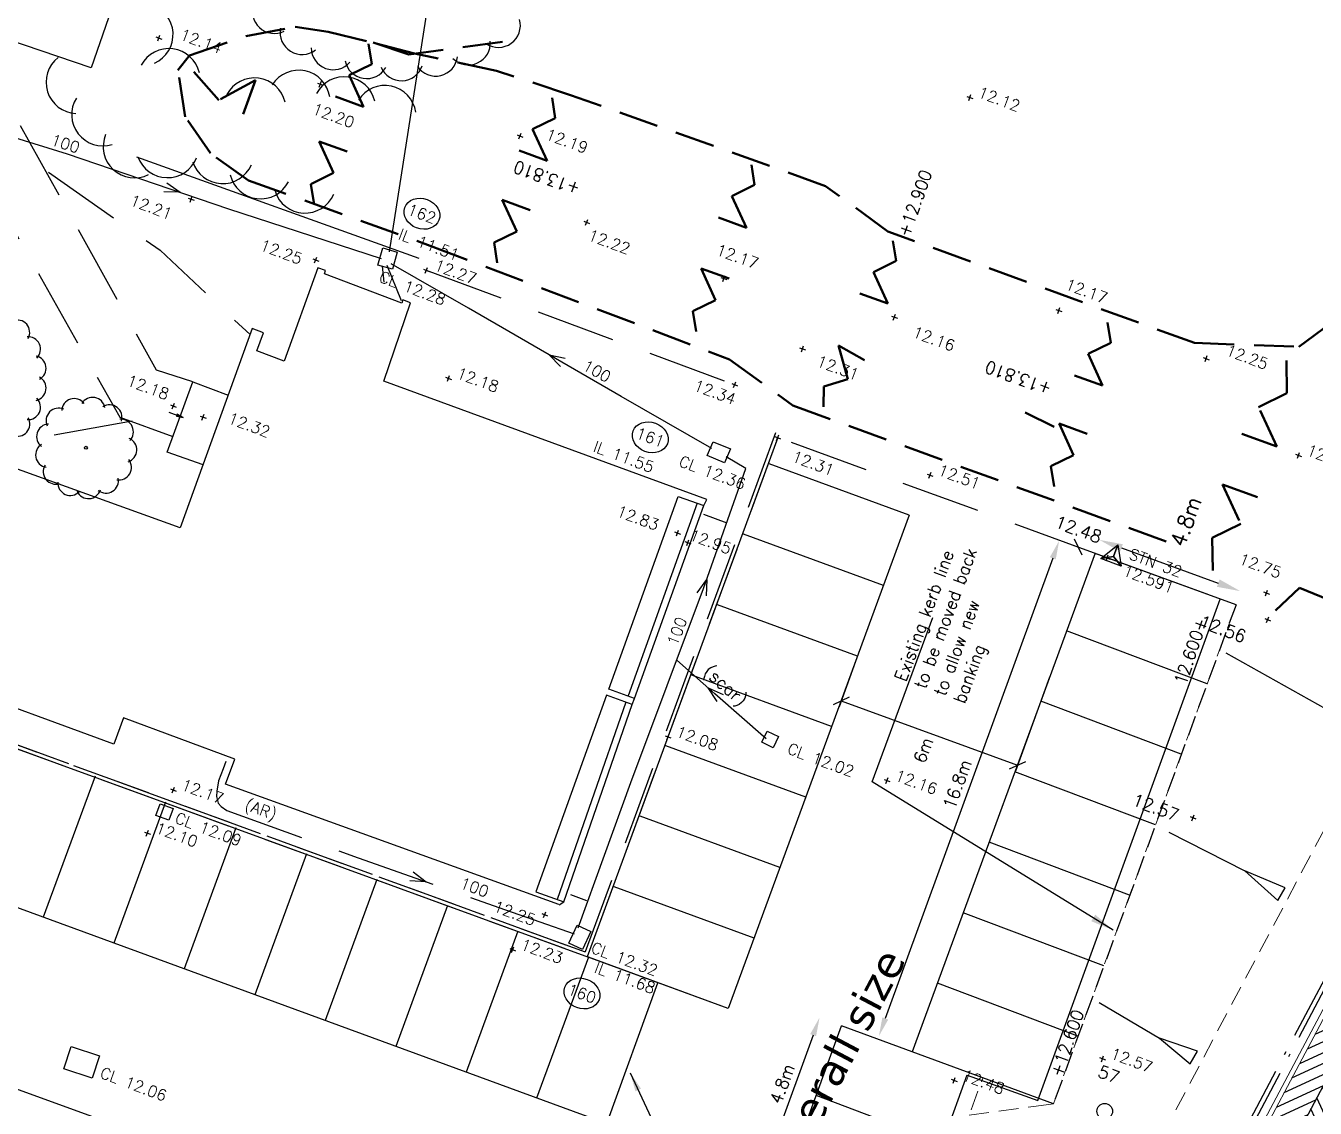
# Model space of a CAD drawing. Header units: millimetres. Extents: x 521005098 to 521837086, y 174609906 to 175681253.
# Drawn here: x 521349191 to 521390415, y 174725513 to 174760120 of the extents above; entities that cross this region are included whole.
import ezdxf
from ezdxf.enums import TextEntityAlignment as Align

# ---------------------------------------------------------------- set-up
doc = ezdxf.new("R2010")
doc.units = ezdxf.units.MM
doc.header["$LTSCALE"] = 200
for name, pattern in [('HIDDEN', [9.525, 6.35, -3.175]), ('layout$0$ACAD_ISO10W100', [18.5, 12, -3, 0.5, -3]), ('layout$0$DASHED', [19.05, 12.7, -6.35]), ('layout$0$HIDDEN', [9.525, 6.35, -3.175]), ('layout$0$HIDDEN2', [4.7625, 3.175, -1.5875]), ('layout$0$survey$0$DASHED', [19.05, 12.7, -6.35])]:
    doc.linetypes.add(name, pattern=pattern)
for name, color, linetype in [('Gt Hatch', 8, 'Continuous'), ('layout$0$0-35TEXT', 3, 'Continuous'), ('layout$0$ED-STORM', 3, 'Continuous'), ('layout$0$GT Car Park', 7, 'Continuous'), ('layout$0$GT Landdrain', 150, 'layout$0$ACAD_ISO10W100'), ('layout$0$GT0-35TXT', 3, 'Continuous'), ('layout$0$Kerb', 7, 'Continuous'), ('layout$0$PGM-BATTER-FILL', 8, 'Continuous'), ('layout$0$survey$0$BOUNDARY', 8, 'Continuous'), ('layout$0$survey$0$BUILDING', 8, 'Continuous'), ('layout$0$survey$0$CONTROL', 8, 'Continuous'), ('layout$0$survey$0$DETAIL', 8, 'Continuous'), ('layout$0$survey$0$LEVEL', 8, 'Continuous'), ('layout$0$survey$0$MH_NUMBER', 8, 'Continuous'), ('layout$0$survey$0$ROAD', 8, 'Continuous'), ('layout$0$survey$0$SERVICE', 8, 'Continuous'), ('layout$0$survey$0$STAIRS', 8, 'Continuous'), ('layout$0$survey$0$VEGETATION', 8, 'Continuous')]:
    doc.layers.add(name, color=color, linetype=linetype)
for name, color, linetype, lineweight in [('layout$0$DIMENSIONS', 7, 'Continuous', 13), ('layout$0$Fenceline', 7, 'Continuous', 13), ('SETTING-OUT', 3, 'Continuous', 50)]:
    doc.layers.add(name, color=color, linetype=linetype, lineweight=lineweight)
doc.styles.add('GT1TO200', font='romans.shx', dxfattribs={"width": 0.95, "height": 400})
doc.styles.add('layout$0$GT1TO200', font='romans.shx', dxfattribs={"width": 0.95, "height": 400})
doc.styles.add('layout$0$GTANYHEIGHT', font='romans.shx', dxfattribs={"width": 0.95})
doc.styles.add('layout$0$ROMAN', font='verdana.ttf')
doc.styles.add('layout$0$ROMANS', font='Romans.shx')
doc.styles.add('layout$0$survey$0$ROMANS', font='Romans.shx')
doc.dimstyles.new('layout$0$NOTEARROW', dxfattribs={"dimscale": 250, "dimtxt": 2, "dimasz": 3, "dimexe": 1, "dimexo": 1, "dimgap": 1, "dimtad": 2, "dimtih": 1, "dimtoh": 1, "dimdec": 4, "dimzin": 0, "dimdsep": 46, "dimtxsty": 'layout$0$GTANYHEIGHT', "dimcen": 3.5, "dimclrd": 7, "dimclre": 7, "dimclrt": 3, "dimadec": 0, "dimazin": 0, "dimtfac": 1, "dimtdec": 4, "dimtofl": 0, "dimtmove": 0, "dimatfit": 3, "dimfxl": 1, "dimtolj": 1, "dimtzin": 0, "dimarcsym": 0})

# ---------------------------------------------------------------- blocks, each defined once
blk = doc.blocks.new('layout$0$S')
at = {"layer": 'layout$0$ED-STORM'}
blk.add_lwpolyline([(-0.5, 0.15), (0.001, 0), (-0.5, -0.151)], dxfattribs=at)
blk = doc.blocks.new('layout$0$_OBLIQUE')
at = {"color": 0, "linetype": 'ByBlock'}
blk.add_line((-0.5, -0.5), (0.5, 0.5), dxfattribs=at)
blk = doc.blocks.new('layout')
at = {"layer": 'layout$0$0-35TEXT', "color": 7, "ltscale": 0.4}
for p, q in [((521387013.6, 174741930.9), (521382651.9, 174743518.4)), ((521375860.9, 174740182.5), (521375192.5, 174738346.3)), ((521381924.1, 174739289.3), (521380833.6, 174736293.1))]:
    blk.add_line(p, q, dxfattribs=at)
at = {"layer": 'layout$0$ED-STORM'}
for points in [[(521360818.7, 174752892.8), (521362037.4, 174760669.7), (521363620.4, 174770076.7), (521365266.1, 174780364.3), (521365953.8, 174784267.3)], [(521347132.1, 174757075.9), (521350511.8, 174756022.4), (521355675.9, 174754272.5), (521360557, 174752680.3)], [(521360649.1, 174751927.1), (521360593.3, 174752439.8)], [(521361206.7, 174751322.6), (521360749.6, 174752452.9)], [(521371123.5, 174746610), (521368224.3, 174748266.5), (521363347.4, 174751096.1), (521360871.7, 174752505.6)], [(521366854.1, 174731283.5), (521368532.6, 174735927.3), (521370862.4, 174742128.9), (521372208.9, 174745969.2), (521371581.8, 174746339.5)], [(521370858.1, 174744510.8), (521371600.5, 174744233.8)], [(521372856.4, 174737319.9), (521371215.8, 174738764.4), (521370008, 174739839.5)], [(521366609, 174732348.3), (521367117.2, 174732150.1)]]:
    blk.add_lwpolyline(points, dxfattribs=at)
at = {"layer": 'layout$0$ED-STORM', "linetype": 'layout$0$DASHED'}
blk.add_lwpolyline([(521355587.5, 174736602.7), (521355497.6, 174736361.2), (521355350.5, 174735976.5), (521355297.7, 174735655), (521355286.1, 174735475.3), (521355341.1, 174735271.2), (521355440.7, 174735159), (521355615.4, 174735030.2), (521359812.6, 174733520.6), (521364527.7, 174731859.3), (521366727.8, 174731086.3)], dxfattribs=at)
at = {"layer": 'layout$0$ED-STORM', "linetype": 'Continuous'}
for centre in [(521361854.4, 174754109.8), (521369155.5, 174746963.3), (521366971.9, 174729180.9)]:
    blk.add_ellipse(centre, major_axis=(546.6, -203.5), ratio=0.8266745, dxfattribs=at)
at = {"layer": 'layout$0$Fenceline', "linetype": 'layout$0$HIDDEN', "ltscale": 0.5}
for p, q in [((521365900.5, 174687578.3), (521413510.8, 174777490.9)), ((521378113.9, 174721886.2), (521379784.4, 174726475.9)), ((521379352, 174725287.8), (521381498.3, 174725582.6))]:
    blk.add_line(p, q, dxfattribs=at)
at = {"layer": 'layout$0$Fenceline'}
for p, q in [((521368201.8, 174686254.5), (521415812.2, 174776167.1)), ((521368404.6, 174686316.8), (521415874.5, 174775964.3))]:
    blk.add_line(p, q, dxfattribs=at)
at = {"layer": 'layout$0$Fenceline', "linetype": 'layout$0$HIDDEN', "ltscale": 0.5}
blk.add_lwpolyline([(521381498.3, 174725582.6), (521382044.6, 174725655.6), (521387888.1, 174741612.4)], dxfattribs=at)
at = {"layer": 'layout$0$GT Car Park', "color": 7, "ltscale": 0.4}
for p, q in [((521384221.1, 174743427.5), (521387315.7, 174742301.2)), ((521382025.3, 174743094.6), (521376670.4, 174728381.9)), ((521373612.7, 174723583.2), (521375275.1, 174728150.6)), ((521374363.1, 174727848.3), (521373132.5, 174724467.3))]:
    blk.add_line(p, q, dxfattribs=at)
for points in [[(521381931.4, 174743128.8), (521382119.3, 174743060.4), (521382230.6, 174743658.4)], [(521384178.4, 174743310), (521384263.9, 174743545), (521383516.3, 174743684)], [(521387273, 174742183.7), (521387358.5, 174742418.6), (521388020.5, 174742044.6)], [(521374269.1, 174727882.5), (521374457, 174727814.1), (521374568.3, 174728412.1)], [(521376576.4, 174728416.1), (521376764.3, 174728347.7), (521376465.2, 174727818.1)]]:
    blk.add_solid(points, dxfattribs=at)
at = {"layer": 'layout$0$GT Landdrain'}
for p, q in [((521370721, 174691882.4), (521410347.5, 174766724.7)), ((521370853.5, 174691812.2), (521410480, 174766654.5))]:
    blk.add_line(p, q, dxfattribs=at)
at = {"layer": 'layout$0$GT0-35TXT', "color": 7, "ltscale": 0.4}
blk.add_line((521375260.9, 174738534.2), (521380902, 174736481), dxfattribs=at)
at = {"layer": 'layout$0$Kerb'}
blk.add_lwpolyline([(521415822.4, 174773728.9), (521469607.3, 174745248.8), (521424009.2, 174659136.2), (521370224.2, 174687616.4)], close=True, dxfattribs=at)
at = {"layer": 'layout$0$PGM-BATTER-FILL', "color": 7}
for points in [[(521387560.3, 174740072, -4586), (521390753.9, 174738282.3, -3778), (521392046.5, 174737282.7, -3239), (521392277.3, 174737693, -3239), (521390753.9, 174738282.3, -3778)], [(521385736.5, 174734343.2, -4586), (521388162.9, 174733097.7, -3778), (521389220.6, 174732152, -3239), (521389451.5, 174732562.3, -3239), (521388162.9, 174733097.7, -3778)], [(521383503, 174728894.5, -4586), (521385442.1, 174727747.9, -3778), (521386416.3, 174726927.2, -3239), (521386647.2, 174727337.5, -3239), (521385442.1, 174727747.9, -3778)]]:
    blk.add_polyline3d(points, dxfattribs=at)
at = {"layer": 'layout$0$survey$0$BOUNDARY', "linetype": 'Continuous', "flags": 128}
blk.add_lwpolyline([(521352732.3, 174755927.8), (521361754.3, 174752694.2)], dxfattribs=at)
at = {"layer": 'layout$0$survey$0$BUILDING', "linetype": 'Continuous', "flags": 128}
blk.add_lwpolyline([(521348073, 174759867.4), (521350553, 174767093), (521353782.1, 174766016.7), (521351281.7, 174758772)], close=True, dxfattribs=at)
for points in [[(521366238.9, 174732013.6), (521366389.1, 174732108.7), (521368579.6, 174738419.1), (521368654.2, 174738617), (521370865.2, 174744781.9), (521370966.7, 174744974.6), (521360639.3, 174748753), (521361490.6, 174751264.2), (521361246.9, 174751354.9), (521361208.5, 174751251.8), (521358737.1, 174752189.2), (521358775.5, 174752292.2), (521358531.8, 174752383), (521357453.1, 174749399.4), (521356572.2, 174749727.5), (521356788.5, 174750308.5), (521356432.4, 174750441.1), (521354129.8, 174744073.8), (521343750.4, 174747811.7), (521343683.2, 174747613.5), (521341385, 174741287.1), (521341315.3, 174741089.3)], [(521368654.2, 174738617), (521367827.1, 174738913.6), (521370047.8, 174745075), (521370865.2, 174744781.9)], [(521370659, 174744858.6), (521368448, 174738693.7)], [(521366228.9, 174732021.9), (521355579.8, 174735873.1), (521355877.7, 174736673), (521352314.9, 174737999.6), (521352000.8, 174737156.2), (521341312.9, 174741073.1)], [(521368579.6, 174738419.1), (521367755.9, 174738714.6), (521365500.9, 174732427.2), (521366389.1, 174732108.7)], [(521368373.5, 174738495.9), (521366182.9, 174732185.4)]]:
    blk.add_lwpolyline(points, dxfattribs=at)
at = {"layer": 'layout$0$survey$0$CONTROL', "linetype": 'Continuous', "flags": 128}
blk.add_lwpolyline([(521383961.1, 174743152.5), (521384100.7, 174743527.4), (521384215.9, 174742844.2), (521383961.1, 174743152.5), (521383566.7, 174743086), (521384100.7, 174743527.4), (521383961.1, 174743152.5), (521384215.9, 174742844.2), (521383566.7, 174743086), (521383961.1, 174743152.5)], dxfattribs=at)
at = {"layer": 'layout$0$survey$0$DETAIL', "linetype": 'Continuous'}
for p, q in [((521377434.6, 174744474.4), (521372960.9, 174746115.2)), ((521376608.2, 174742221.2), (521372134.5, 174743861.9)), ((521375781.8, 174739967.9), (521371308.1, 174741608.7)), ((521374955.4, 174737714.7), (521370481.7, 174739355.4)), ((521374129.1, 174735461.4), (521369655.4, 174737102.2)), ((521351403.5, 174736127.2), (521349750.7, 174731620.8)), ((521353656.8, 174735300.8), (521352004, 174730794.4)), ((521373302.7, 174733208.2), (521368829, 174734849)), ((521355910, 174734474.5), (521354257.2, 174729968)), ((521358163.2, 174733648.1), (521356510.5, 174729141.6)), ((521360416.5, 174732821.7), (521358763.7, 174728315.2)), ((521372476.3, 174730955), (521368002.6, 174732595.7)), ((521362669.7, 174731995.3), (521361016.9, 174727488.8)), ((521364922.9, 174731168.9), (521363270.2, 174726662.4)), ((521367176.2, 174730342.5), (521365523.4, 174725836)), ((521371649.9, 174728701.7), (521367143.4, 174730354.5)), ((521371649.9, 174728701.7), (521367176.2, 174730342.5))]:
    blk.add_line(p, q, dxfattribs=at)
at = {"layer": 'layout$0$survey$0$DETAIL', "color": 6, "linetype": 'Continuous'}
for p, q in [((521381542.3, 174725754.9), (521387377.8, 174741787.7)), ((521377650.3, 174722072.9), (521379292.1, 174726583.7)), ((521379288.9, 174726575), (521381542.3, 174725754.9))]:
    blk.add_line(p, q, dxfattribs=at)
at = {"layer": 'layout$0$survey$0$DETAIL', "color": 7, "linetype": 'Continuous'}
for p, q in [((521386960.2, 174739082.1), (521382468.6, 174740775.5)), ((521386133.8, 174736828.8), (521381642.2, 174738522.2)), ((521385307.4, 174734575.5), (521380815.8, 174736268.8)), ((521384481, 174732322.1), (521379989.4, 174734015.5)), ((521383654.6, 174730068.8), (521379163, 174731762.2)), ((521382828.2, 174727815.5), (521378336.6, 174729508.8)), ((521378959.3, 174724222.1), (521374462.3, 174725917.4))]:
    blk.add_line(p, q, dxfattribs=at)
at = {"layer": 'layout$0$survey$0$DETAIL', "linetype": 'layout$0$survey$0$DASHED', "flags": 128}
for points in [[(521354536.2, 174748741.1), (521353367.4, 174749114.6), (521347774.5, 174759172.8), (521348073, 174759867.4)], [(521347718.6, 174755513.9), (521352199.1, 174747606)], [(521349913, 174755435.5), (521353489.1, 174752941.4), (521356361.8, 174750245.7)], [(521361995.3, 174752302.7), (521371852.5, 174748648.4)], [(521352596.9, 174747474.2), (521347295.1, 174746535.2)], [(521352199.1, 174747606), (521353897, 174746991.8)]]:
    blk.add_lwpolyline(points, dxfattribs=at)
at = {"layer": 'layout$0$survey$0$DETAIL', "linetype": 'Continuous', "flags": 128}
blk.add_lwpolyline([(521339495.3, 174729540.2), (521364309.5, 174720528.3)], dxfattribs=at)
at = {"layer": 'layout$0$survey$0$LEVEL', "flags": 128}
for points in [[(521353408.4, 174759636.1), (521353478.2, 174759823.5)], [(521353349.6, 174759764.7), (521353537, 174759694.9)], [(521358514.9, 174758290.7), (521358702.4, 174758220.9)], [(521358573.8, 174758162.1), (521358643.6, 174758349.5)], [(521379280.8, 174757862.5), (521379468.3, 174757792.8)], [(521379339.7, 174757733.9), (521379409.5, 174757921.4)], [(521364898.2, 174756629.9), (521365085.7, 174756560.1)], [(521364957.1, 174756501.3), (521365026.8, 174756688.7)], [(521354384.1, 174754613.2), (521354571.6, 174754543.4)], [(521354442.9, 174754484.6), (521354512.7, 174754672)], [(521367029.1, 174753870.5), (521367216.5, 174753800.7)], [(521367087.9, 174753741.8), (521367157.7, 174753929.3)], [(521358367, 174752666.3), (521358554.4, 174752596.5)], [(521358425.8, 174752537.7), (521358495.6, 174752725.1)], [(521361960.4, 174752209), (521362030.2, 174752396.4)], [(521361901.6, 174752337.6), (521362089, 174752267.8)], [(521371415.7, 174752075.7), (521371603.1, 174752006)], [(521371474.5, 174751947.1), (521371544.3, 174752134.6)], [(521376868.4, 174750841.7), (521377055.8, 174750771.9)], [(521376927.2, 174750713), (521376997, 174750900.5)], [(521382126.5, 174751051.7), (521382313.9, 174750982)], [(521382185.3, 174750923.1), (521382255.1, 174751110.6)], [(521373930.8, 174749828), (521374118.2, 174749758.2)], [(521373989.6, 174749699.4), (521374059.4, 174749886.8)], [(521386833.1, 174749515.4), (521387020.5, 174749445.6)], [(521386891.9, 174749386.8), (521386961.7, 174749574.3)], [(521362611.8, 174748885.1), (521362799.2, 174748815.3)], [(521362670.6, 174748756.5), (521362740.4, 174748943.9)], [(521371758.8, 174748683.3), (521371946.3, 174748613.5)], [(521371817.6, 174748554.6), (521371887.4, 174748742.1)], [(521353812.6, 174748000.1), (521354000, 174747930.3)], [(521353871.4, 174747871.5), (521353941.2, 174748059)], [(521354764.9, 174747642.6), (521354952.3, 174747572.8)], [(521354823.7, 174747514), (521354893.5, 174747701.4)], [(521373195.6, 174746858.4), (521373265.3, 174747045.8)], [(521373136.7, 174746987), (521373324.2, 174746917.2)], [(521389787.8, 174746420.8), (521389975.3, 174746351.1)], [(521389846.6, 174746292.2), (521389916.4, 174746479.7)], [(521378065.6, 174745657.4), (521378135.4, 174745844.8)], [(521378006.8, 174745786), (521378194.2, 174745716.2)], [(521369931.4, 174743940.6), (521370118.8, 174743870.8)], [(521369990.2, 174743812), (521370060, 174743999.4)], [(521370263.6, 174743631.1), (521370451, 174743561.4)], [(521370322.4, 174743502.5), (521370392.2, 174743690)], [(521383669.5, 174743141.8), (521383856.9, 174743072)], [(521383728.3, 174743013.2), (521383798.1, 174743200.6)], [(521388764.5, 174742020.8), (521388951.9, 174741951)], [(521388823.3, 174741892.1), (521388893.1, 174742079.6)], [(521388799.7, 174741166.6), (521388987.1, 174741096.8)], [(521388858.5, 174741038), (521388928.3, 174741225.4)], [(521369629.2, 174737422.9), (521369816.6, 174737353.1)], [(521369688, 174737294.3), (521369757.8, 174737481.7)], [(521376630.9, 174736023.5), (521376818.3, 174735953.7)], [(521376689.7, 174735894.9), (521376759.5, 174736082.3)], [(521353812.1, 174735719.9), (521353999.5, 174735650.1)], [(521353870.9, 174735591.3), (521353940.7, 174735778.7)], [(521386413.6, 174734835), (521386601, 174734765.2)], [(521386472.4, 174734706.4), (521386542.2, 174734893.9)], [(521352985.4, 174734343.4), (521353172.8, 174734273.7)], [(521353044.2, 174734214.8), (521353114, 174734402.3)], [(521365745.9, 174731608.8), (521365815.6, 174731796.2)], [(521365687, 174731737.4), (521365874.5, 174731667.6)], [(521364664.5, 174730618.1), (521364851.9, 174730548.3)], [(521364723.3, 174730489.5), (521364793.1, 174730676.9)], [(521383518.9, 174727129.7), (521383706.4, 174727059.9)], [(521383577.8, 174727001), (521383647.5, 174727188.5)], [(521378780.2, 174726441.1), (521378967.6, 174726371.4)], [(521378839, 174726312.5), (521378908.8, 174726500)]]:
    blk.add_lwpolyline(points, dxfattribs=at)
at = {"layer": 'layout$0$survey$0$ROAD', "linetype": 'layout$0$survey$0$DASHED'}
for p, q in [((521373159, 174747105.9), (521367072, 174730508.2)), ((521373230.4, 174746952.1), (521367143.4, 174730354.5)), ((521383213.3, 174743315.4), (521373230.4, 174746952.1)), ((521340857.5, 174739938), (521353276, 174735412.5)), ((521341013.6, 174740008.9), (521353317.1, 174735525.3)), ((521353317.1, 174735525.3), (521367072, 174730508.2)), ((521353276, 174735412.5), (521367176.2, 174730342.5))]:
    blk.add_line(p, q, dxfattribs=at)
at = {"layer": 'layout$0$survey$0$ROAD', "color": 7, "linetype": 'Continuous'}
for p, q in [((521387888.1, 174741612.4), (521383383.3, 174743253.5)), ((521382044.6, 174725655.6), (521375271.7, 174728151.9))]:
    blk.add_line(p, q, dxfattribs=at)
at = {"layer": 'layout$0$survey$0$ROAD', "linetype": 'Continuous'}
blk.add_line((521367762.6, 174725022), (521369402, 174729526.2), dxfattribs=at)
at = {"layer": 'layout$0$survey$0$ROAD', "linetype": 'layout$0$survey$0$DASHED', "flags": 128}
for points in [[(521373159, 174747105.9), (521367072, 174730508.2)], [(521341412, 174741036.7), (521341013.6, 174740008.9), (521353317.1, 174735525.3), (521367072, 174730508.2)]]:
    blk.add_lwpolyline(points, dxfattribs=at)
at = {"layer": 'layout$0$survey$0$ROAD', "linetype": 'Continuous', "flags": 128}
for points in [[(521373230.4, 174746952.1), (521367143.4, 174730354.5)], [(521377434.4, 174744474.5), (521371649.9, 174728701.7)], [(521340857.5, 174739938), (521353276, 174735412.5)], [(521353276, 174735412.5), (521367176.2, 174730342.5)], [(521340737.8, 174734926.3), (521367762.6, 174725022)]]:
    blk.add_lwpolyline(points, dxfattribs=at)
at = {"layer": 'layout$0$survey$0$ROAD', "color": 7, "linetype": 'Continuous', "flags": 128}
blk.add_lwpolyline([(521383378, 174743255.2), (521377531.2, 174727312.7)], dxfattribs=at)
at = {"layer": 'layout$0$survey$0$ROAD', "color": 7, "linetype": 'layout$0$HIDDEN2', "flags": 128}
blk.add_lwpolyline([(521387888.1, 174741612.4), (521382044.6, 174725655.6)], dxfattribs=at)
at = {"layer": 'layout$0$survey$0$SERVICE', "linetype": 'Continuous', "flags": 128}
for points in [[(521361067.6, 174752884.3), (521360910.6, 174752336.4), (521360449.2, 174752468.5), (521360606.1, 174753016.5)], [(521371164.7, 174746823.9), (521371717.3, 174746590.4), (521371530.5, 174746148.2), (521370977.8, 174746381.8)], [(521372724.7, 174737211.9), (521372897.4, 174737572.8), (521373258.2, 174737400.1), (521373085.6, 174737039.3)], [(521353485.4, 174735244.7), (521353898.7, 174735093.8), (521353761.6, 174734718.1), (521353348.2, 174734869)], [(521367252.8, 174731161.8), (521366991.9, 174730588.3), (521366555, 174730787.1), (521366815.9, 174731360.6)], [(521351310.2, 174726476.5), (521350409, 174726776.8), (521350646, 174727488.3), (521351547.3, 174727188)]]:
    blk.add_lwpolyline(points, close=True, dxfattribs=at)
at = {"layer": 'layout$0$survey$0$SERVICE', "linetype": 'Continuous'}
blk.add_circle((521383684.2, 174725415.8), 250, dxfattribs=at)
at = {"layer": 'layout$0$survey$0$STAIRS', "linetype": 'Continuous', "flags": 128}
blk.add_lwpolyline([(521354857.4, 174746085.6), (521353713, 174746490.2), (521354536.2, 174748741.1), (521355661.5, 174748309.3)], dxfattribs=at)
at = {"layer": 'layout$0$survey$0$STAIRS', "flags": 128}
for points in [[(521353766.8, 174747764.5), (521354222.6, 174747593.4)], [(521354009.4, 174747651.6), (521354014.4, 174747640.7)], [(521354014.4, 174747664.9), (521354026.6, 174747637.9)], [(521354019.4, 174747678.1), (521354038.9, 174747635.1)], [(521354024.3, 174747691.4), (521354051.2, 174747632.3)], [(521354033.5, 174747695.5), (521354063.4, 174747629.5)], [(521354048, 174747687.6), (521354075.7, 174747626.8)], [(521354062.5, 174747679.7), (521354087.9, 174747624)], [(521354077.1, 174747671.9), (521354100.1, 174747621.2)], [(521354091.6, 174747664.1), (521354112.4, 174747618.4)], [(521354106.2, 174747656.2), (521354124.6, 174747615.6)], [(521354120.7, 174747648.3), (521354136.9, 174747612.8)], [(521354135.3, 174747640.5), (521354149.1, 174747610.1)], [(521354149.8, 174747632.7), (521354161.3, 174747607.3)], [(521354164.4, 174747624.8), (521354173.6, 174747604.5)], [(521354178.9, 174747616.9), (521354185.8, 174747601.7)], [(521354193.5, 174747609.1), (521354198.1, 174747598.9)]]:
    blk.add_lwpolyline(points, dxfattribs=at)
blk.add_lwpolyline([(521354222.6, 174747593.4), (521354027.2, 174747698.9), (521354006, 174747642.5)], close=True, dxfattribs=at)
at = {"layer": 'layout$0$survey$0$VEGETATION', "linetype": 'Continuous'}
blk.add_circle((521351112.6, 174746629.2), 47.7, dxfattribs=at)
for centre, radius, start, end in [((521352901, 174759840.6), 1000, 294.11782, 73.38955), ((521357140.7, 174760573.8), 700.3, 157.44109, 296.71282), ((521364302.3, 174760129.8), 700.3, 236.19109, 15.46282), ((521358022.6, 174759902), 700.3, 168.69109, 307.96282), ((521359018.6, 174759415.2), 700.3, 179.94109, 319.21282), ((521363344.2, 174759572.1), 700.3, 224.94109, 4.21282), ((521350837.3, 174758315.9), 1000, 127.96411, 267.23584), ((521353766, 174758392.8), 1000, 12.9281, 152.19983), ((521360090.5, 174759132), 700.3, 191.19109, 330.46282), ((521362295.6, 174759212), 700.3, 213.69109, 352.96282), ((521357917.3, 174757698.5), 1000, 8.459, 147.73073), ((521361197, 174759063.4), 700.3, 202.44109, 341.71282), ((521356504.9, 174757455.3), 1000, 13.00961, 152.28134), ((521359373.5, 174757489.9), 1000, 13.00961, 152.28134), ((521360671.7, 174757211.8), 1000, 8.459, 147.73073), ((521351656.7, 174757279.4), 1000, 147.89193, 287.16366), ((521352667, 174756256.9), 1000, 157.50163, 296.77336), ((521353716, 174756264.8), 1000, 199.38581, 338.65754), ((521355484.3, 174756072.7), 1000, 197.28533, 336.55706), ((521356699.3, 174755586.4), 1000, 193.6044, 332.87613), ((521358117, 174755131.5), 1000, 197.28533, 336.55706), ((521348916.7, 174750314), 400, 331.30473, 110.57646), ((521349260.2, 174749780.1), 400, 314.94109, 94.21282), ((521349439.4, 174749171.1), 400, 298.57745, 77.84918), ((521349439.7, 174748536.2), 400, 282.21382, 61.48555), ((521349261.2, 174747927), 400, 265.85018, 45.12191), ((521350237.3, 174747494), 400, 65.71032, 204.98205), ((521350739.4, 174747801.7), 400, 38.01801, 177.28974), ((521351327.1, 174747840.8), 400, 10.32571, 149.59744), ((521351865.5, 174747602.3), 400, 342.6334, 121.90513), ((521348918.3, 174747392.8), 400, 249.48654, 28.75827), ((521352231.5, 174747141), 400, 314.94109, 94.21282), ((521349935.7, 174746988.2), 400, 93.40263, 232.67436), ((521349903.7, 174746400.1), 400, 121.09494, 260.36667), ((521352341.2, 174746562.4), 400, 287.24878, 66.52051), ((521352169.4, 174745999.1), 400, 259.55647, 38.8282), ((521350148.6, 174745864.6), 400, 148.78724, 288.05897), ((521350614.4, 174745504.2), 400, 176.47955, 315.75128), ((521351755.5, 174745580.1), 400, 231.86417, 11.1359), ((521351194.3, 174745401.5), 400, 204.17186, 343.44359)]:
    blk.add_arc(centre, radius, start, end, dxfattribs=at)
at = {"layer": 'layout$0$0-35TEXT', "color": 7, "ltscale": 0.4}
for p, xscale, yscale, zscale, rotation in [((521382839.9, 174743450), 399.9999999999999, 399.9999999999999, 399.9999999999999, 70.00000000000003), ((521375260.9, 174738534.2), 400, 400, 400, 160), ((521380902, 174736481), 400, 400, 400, 340)]:
    blk.add_blockref('layout$0$_OBLIQUE', p, dxfattribs=dict(at, xscale=xscale, yscale=yscale, zscale=zscale, rotation=rotation))
at = {"layer": 'layout$0$ED-STORM', "linetype": 'Continuous'}
for p, xscale, yscale, zscale, rotation in [((521354122.8, 174754798.8), 999.9999999848494, 1000, 1000, 341.7174420035609), ((521365922.7, 174749601.9), 999.9999999848491, 1000, 1000, 150.9985931196261), ((521370962.2, 174742413.3), 1000.000000013658, 1000, 1000, 70.67619704642725), ((521371006.9, 174738950.3), 999.9999999962184, 999.9999999962184, 999.9999999962184, 139.9114675892563), ((521361991.1, 174732753), 1000.000000025161, 1000, 1000, 339.5769642299309)]:
    blk.add_blockref('layout$0$S', p, dxfattribs=dict(at, xscale=xscale, yscale=yscale, zscale=zscale, rotation=rotation))
at = {"layer": 'layout$0$DIMENSIONS', "insert": (521375102.5, 174727054.8), "char_height": 1000, "attachment_point": 5, "rotation": 62.09797, "style": 'layout$0$ROMAN'}
blk.add_mtext('overall size', dxfattribs=at)
at = {"layer": 'layout$0$ED-STORM', "linetype": 'Continuous', "style": 'layout$0$ROMANS'}
for s, rotation, p in [('100', 341.66738, (521349927.9, 174756223.5)), ('IL 11.51', 339.57696, (521361032.8, 174753206.6)), ('100', 331.06218, (521366904.4, 174749050.7)), ('IL 11.55', 339.57696, (521367262.2, 174746423.6)), ('100', 69.57697, (521370116.5, 174740227.2)), ('(AR)', 339.57696, (521356124.3, 174734975.9)), ('100', 339.57696, (521363000.6, 174732465.5)), ('IL 11.68', 339.57696, (521367302.1, 174729762.1))]:
    blk.add_text(s, height=360, rotation=rotation, dxfattribs=at).set_placement(p, align=Align.BOTTOM_LEFT)
at = {"layer": 'layout$0$ED-STORM', "style": 'layout$0$ROMANS'}
for s, p in [('162', (521361854.4, 174754109.8)), ('161', (521369155.5, 174746963.3)), ('160', (521366971.9, 174729180.9))]:
    blk.add_text(s, height=360, rotation=339.57696, dxfattribs=at).set_placement(p, align=Align.MIDDLE_CENTER)
at = {"layer": 'layout$0$ED-STORM', "linetype": 'Continuous', "style": 'layout$0$ROMANS'}
blk.add_text('(scar)', height=400, rotation=318.1458, dxfattribs=at).set_placement((521370821.7, 174739425.4))
at = {"layer": 'layout$0$GT Car Park', "color": 3, "ltscale": 0.4, "attachment_point": 5, "rotation": 70, "style": 'layout$0$GTANYHEIGHT'}
for s, insert, char_height in [('4.8m', (521386279.5, 174744268.6), 500), ('16.8m', (521378972, 174735875), 400), ('4.8m', (521373371.9, 174726294.6), 400)]:
    blk.add_mtext(s, dxfattribs=dict(at, insert=insert, char_height=char_height))
at = {"layer": 'layout$0$GT0-35TXT', "insert": (521376955.9, 174739264.1), "char_height": 400, "width": 5208.833, "attachment_point": 1, "rotation": 69.57696, "style": 'layout$0$GT1TO200'}
blk.add_mtext('Existing kerb line to be moved back to allow new banking', dxfattribs=at)
at = {"layer": 'layout$0$GT0-35TXT', "color": 3, "char_height": 400, "width": 20360.17, "attachment_point": 1, "style": 'layout$0$GT1TO200'}
for s, insert, rotation in [('12.600+', (521385893.8, 174739148.3), 71.24683), ('+12.600', (521381925.6, 174726614.7), 70.57696)]:
    blk.add_mtext(s, dxfattribs=dict(at, insert=insert, rotation=rotation))
at = {"layer": 'layout$0$GT0-35TXT', "color": 3, "ltscale": 0.4, "insert": (521377883.1, 174736962.6), "char_height": 400, "attachment_point": 5, "rotation": 70, "style": 'layout$0$GTANYHEIGHT'}
blk.add_mtext('\\A1;6m', dxfattribs=at)
at = {"layer": 'layout$0$survey$0$CONTROL', "style": 'layout$0$survey$0$ROMANS'}
for s, p in [('STN 32', (521384427.1, 174743085.7)), ('12.591', (521384231.7, 174742560.9))]:
    blk.add_text(s, height=360, rotation=339.57696, dxfattribs=at).set_placement(p)
at = {"layer": 'layout$0$survey$0$LEVEL', "style": 'layout$0$survey$0$ROMANS'}
for s, height, p in [('12.14', 360, (521354084.1, 174759697.7)), ('12.12', 360, (521379596.9, 174757851.6)), ('12.20', 360, (521358314.1, 174757320.6)), ('12.19', 360, (521365776.7, 174756509.9)), ('12.21', 360, (521352487.2, 174754399.4)), ('12.25', 360, (521356646.4, 174752962.2)), ('12.22', 360, (521367131.7, 174753286.3)), ('12.17', 360, (521371228.5, 174752817.8)), ('12.27', 360, (521362217.6, 174752326.7)), ('CL 12.28', 360, (521360450.1, 174751949.2)), ('12.17', 360, (521382388.3, 174751713.6)), ('12.16', 360, (521377510.7, 174750187.1)), ('12.31', 360, (521374443.7, 174749258.1)), ('12.25', 360, (521387525.6, 174749603.8)), ('12.18', 360, (521362927.8, 174748874.1)), ('12.18', 360, (521352385.3, 174748638.3)), ('12.34', 360, (521370512.1, 174748477.2)), ('12.32', 360, (521355621.2, 174747430.4)), ('12.43', 360, (521390103.9, 174746409.9)), ('CL 12.36', 360, (521370038.9, 174746054.8)), ('12.31', 360, (521373651.9, 174746205.8)), ('12.51', 360, (521378322.8, 174745775.1)), ('12.83', 360, (521368046.9, 174744457.7)), ('12.48', 400, (521382048.6, 174744100.4)), ('12.95', 360, (521370366.3, 174743699.6)), ('12.75', 360, (521387945.8, 174742931.3)), ('12.56', 400, (521386667.3, 174740919)), ('12.08', 360, (521369945.2, 174737411.9)), ('CL 12.02', 360, (521373505.8, 174736865.9)), ('12.17', 360, (521354128.1, 174735708.9)), ('12.16', 360, (521376946.9, 174736012.5)), ('12.57', 400, (521384523.1, 174735213.3)), ('CL 12.09', 360, (521353927.1, 174734651.4)), ('12.10', 360, (521353301.4, 174734332.5)), ('12.25', 360, (521364108.4, 174731825)), ('12.23', 360, (521364980.5, 174730607.1)), ('CL 12.32', 360, (521367228.9, 174730501.9)), ('12.57', 360, (521383835, 174727118.7)), ('CL 12.06', 360, (521351532.6, 174726500.4)), ('12.48', 360, (521379096.3, 174726430.2))]:
    blk.add_text(s, height=height, rotation=339.57696, dxfattribs=at).set_placement(p)
at = {"layer": 'layout$0$survey$0$MH_NUMBER', "linetype": 'Continuous', "style": 'layout$0$survey$0$ROMANS'}
blk.add_text('57', height=400, rotation=339.57696, dxfattribs=at).set_placement((521383429.4, 174726526.5))
at = {"layer": 'layout$0$GT Car Park', "ltscale": 0.4}
blk.add_leader([(521368517, 174726640.5), (521369185.3, 174725207.5), (521368537.9, 174723428.7)], dimstyle='layout$0$NOTEARROW', override={"dimscale": 200, "dimgap": 1, "dimtad": 0}, dxfattribs=at)
at = {"layer": 'layout$0$GT0-35TXT'}
blk.add_leader([(521383957.7, 174731203.6), (521376247.7, 174735950.4), (521378189.7, 174741203.1)], dimstyle='layout$0$NOTEARROW', dxfattribs=at)

msp = doc.modelspace()

# ---------------------------------------------------------------- hatches: boundary and pattern name
at = {"layer": 'Gt Hatch'}
h = msp.add_hatch(dxfattribs=at)
h.set_pattern_fill('ANSI31', color=8, scale=100, angle=90, style=0)
h.set_pattern_definition([(205, (0, 0), (134.1812981, -287.75272238), [])])
h.paths.add_polyline_path([(521370224.23877, 174687616.36338), (521415822.36999, 174773728.87136), (521469607.33751, 174745248.75779), (521424009.20629, 174659136.24982)], flags=16)
h.paths.add_polyline_path([(521368404.56748, 174686316.82639), (521415874.54316, 174775964.33058), (521471427.0088, 174746548.29478), (521423957.03311, 174656900.79059)])
h = msp.add_hatch(dxfattribs=at)
h.set_pattern_fill('ANSI31', color=80, scale=100, style=0)
h.set_pattern_definition([(115, (0, 0), (-287.75272238, -134.1812981), [])])
h.paths.add_polyline_path([(521370224.23877, 174687616.36338), (521415822.36999, 174773728.87136), (521469607.33751, 174745248.75779), (521424009.20629, 174659136.24982)])

# ---------------------------------------------------------------- linework, layer by layer
at = {"layer": 'SETTING-OUT', "color": 8}
msp.add_line((521382069.20445, 174747300.39158), (521381147.2653, 174747752.39786), dxfattribs=at)
at = {"layer": 'SETTING-OUT', "color": 7, "linetype": 'HIDDEN'}
for points in [[(521386554.88109, 174749979.02799), (521389891.19112, 174749855.32231), (521391547.66096, 174751072.86974), (521393838.98372, 174754219.85933), (521396992.07093, 174760290.12165), (521400356.92239, 174767497.79579), (521402214.80367, 174770935.49962), (521403553.70197, 174773283.68969), (521404698.2768, 174775275.61941), (521405544.84451, 174776509.25415), (521406112.84264, 174777238.31447)], [(521356314.52378, 174755174.08533), (521355095.16547, 174756048.73804), (521354282.52092, 174757213.83398), (521354055.44932, 174758702.73021), (521354425.90923, 174759168.74565), (521356221.53243, 174759785.92992), (521357800.2885, 174760083.18403), (521358854.13566, 174759932.28531), (521360298.44699, 174759582.83116)], [(521359095.87067, 174757858.63704), (521359990.30068, 174757533.09114), (521359524.54049, 174758544.66836), (521360250.24613, 174758897.76716), (521360150.98185, 174759546.92531)], [(521364426.46825, 174759607.78266), (521361435.39485, 174759197.40956), (521360298.44699, 174759582.83116)], [(521366605.76651, 174757906.09226), (521364244.76916, 174758683.6069), (521361614.99356, 174759229.11953), (521360298.44699, 174759582.83116)], [(521356138.33773, 174757296.0765), (521356533.45543, 174758381.65345), (521355361.16082, 174757739.33985), (521354561.15675, 174758650.7355), (521354561.15675, 174758650.7355)], [(521364961.5635, 174756130.67657), (521365855.99352, 174755805.13067), (521365390.23333, 174756816.70788), (521366115.93897, 174757169.80668), (521366016.67469, 174757818.96483)], [(521386554.88109, 174749979.02799), (521376749.29428, 174753547.96971), (521374761.20333, 174754997.88629), (521366605.76651, 174757906.09226)], [(521359461.93384, 174756100.14392), (521358567.50383, 174756425.68982), (521359033.26402, 174755414.1126), (521358307.55838, 174755061.0138), (521358406.82266, 174754411.85565)], [(521371335.79552, 174753991.0988), (521372230.22554, 174753665.55289), (521371764.46534, 174754677.13011), (521372490.17099, 174755030.22891), (521372390.9067, 174755679.38706)], [(521356314.52378, 174755174.08533), (521362116.48531, 174753087.09486), (521371693.13768, 174749455.08564), (521373717.16987, 174747978.95708), (521385729.1016, 174743606.97147)], [(521365320.08717, 174754229.29233), (521364425.65715, 174754554.83824), (521364891.41735, 174753543.26102), (521364165.7117, 174753190.16222), (521364264.97599, 174752541.00407)], [(521375861.46476, 174751561.93446), (521376755.89478, 174751236.38856), (521376290.13458, 174752247.96577), (521377015.84023, 174752601.06458), (521376916.57594, 174753250.22273)], [(521371675.61809, 174752038.0733), (521370781.18808, 174752363.6192), (521371246.94827, 174751352.04199), (521370521.24263, 174750998.94318), (521370620.50691, 174750349.78503)], [(521382722.8769, 174748944.27537), (521383617.30691, 174748618.72947), (521383151.54672, 174749630.30668), (521383877.25236, 174749983.40549), (521383777.98808, 174750632.56364)], [(521376009.65024, 174749434.06203), (521375178.41954, 174749897.78686), (521375477.27709, 174748824.98436), (521374704.63102, 174748591.86316), (521374699.33267, 174747935.18087)], [(521388069.98509, 174747071.00554), (521389188.02261, 174746664.07316), (521388605.82237, 174747928.54468), (521389512.95442, 174748369.91819), (521389497.35694, 174749420.91227)], [(521383119.5731, 174747078.52623), (521382225.14309, 174747404.07213), (521382690.90328, 174746392.49492), (521381965.19764, 174746039.39612), (521382064.46192, 174745390.23797)], [(521388568.59101, 174745049.85573), (521387450.55349, 174745456.78811), (521388032.75373, 174744192.31659), (521387125.62167, 174743750.94309), (521387141.21916, 174742699.94901)], [(521391841.5218, 174741948.8335), (521391393.3499, 174743050.98766), (521390846.09651, 174741771.00365), (521389910.25661, 174742147.70354), (521389141.25478, 174741431.13671)]]:
    msp.add_lwpolyline(points, dxfattribs=at)

# ---------------------------------------------------------------- block references
msp.add_blockref('layout', (0, 0))

# ---------------------------------------------------------------- texts
at = {"layer": 'SETTING-OUT', "style": 'GT1TO200', "width": 0.95}
for s, rotation, p in [('+13.810', 160.000000011, (521366959.68771, 174755063.37304)), ('+12.900', 70.000000012, (521377423.3342, 174753340.17839)), ('+13.810', 160.000000011, (521382034.4957, 174748666.7105))]:
    msp.add_text(s, height=400, rotation=rotation, dxfattribs=at).set_placement(p)

doc.saveas('drawing.dxf')
